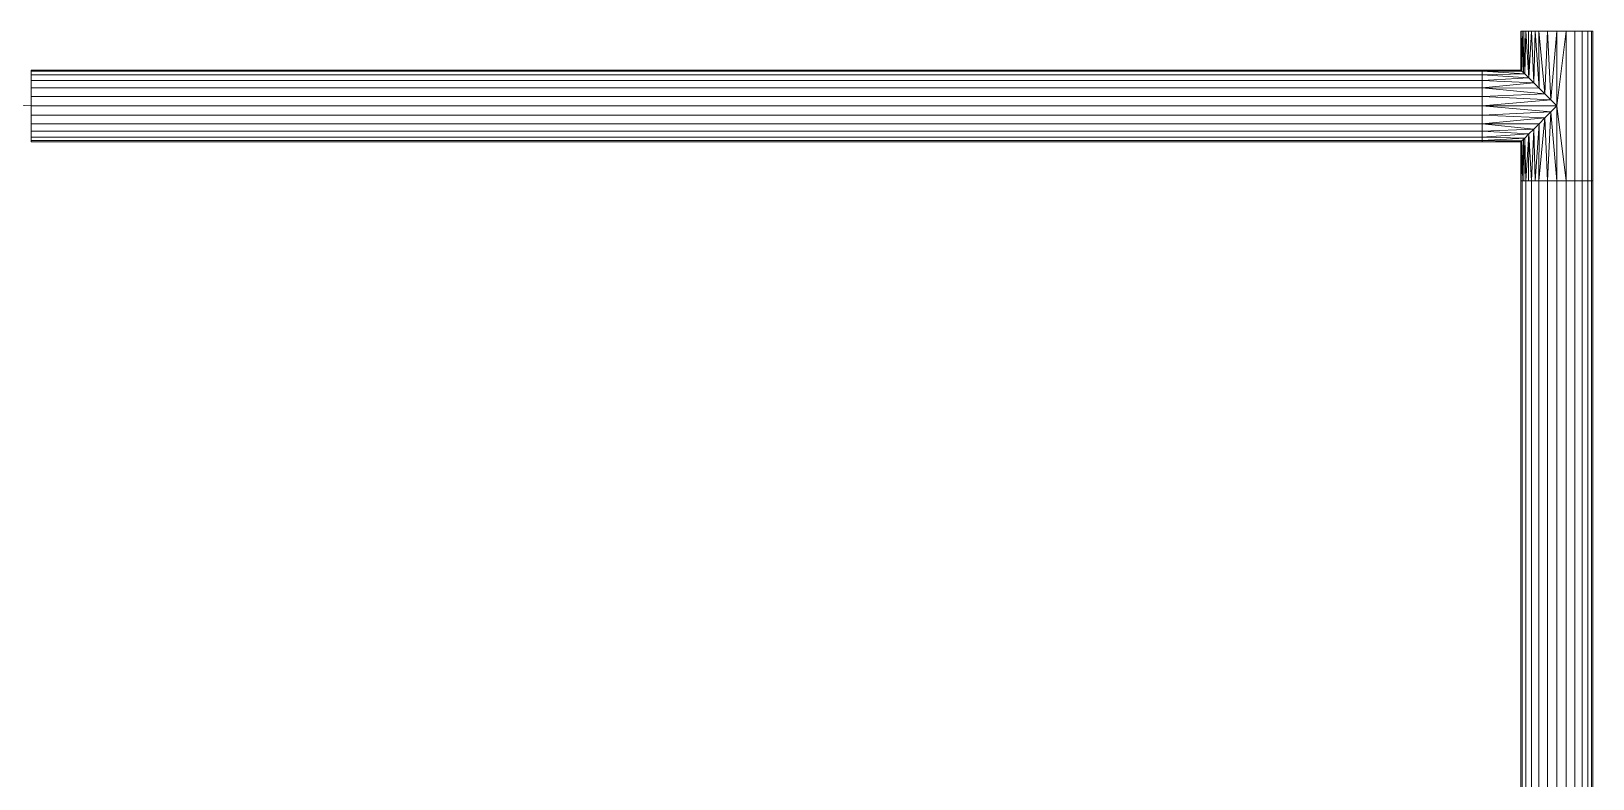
# Model space of a CAD drawing. Header units: inches. Extents: x -3326 to -59, y 8 to 1043.
# Drawn here: x -394.1 to -331.6, y 529.8 to 559.7 of the extents above; entities that cross this region are included whole.
import ezdxf

# ---------------------------------------------------------------- set-up
doc = ezdxf.new("R2010")
doc.units = ezdxf.units.IN
doc.header["$MEASUREMENT"] = 0
doc.layers.add('F-SPRN', color=10, linetype='Continuous', lineweight=9)
doc.layers.add('P-PIPE', color=10, linetype='Continuous', lineweight=9)

# ---------------------------------------------------------------- blocks, each defined once
blk = doc.blocks.new('Tee - Welded - Generic - Standard-1126622-05 - Fourth Level')
at = {"layer": 'P-PIPE'}
mesh = blk.add_polyface(dxfattribs=at)
corners = [(-2.992, -1.437), (-2.992, -1.388, 0.372), (-2.992, -1.244, 0.719), (-2.992, -1.016, 1.016), (-2.992, -0.719, 1.244), (-2.992, -0.372, 1.388), (-2.992, 0, 1.437), (-2.992, 0.372, 1.388), (-2.992, 0.719, 1.244), (-2.992, 1.016, 1.016), (-2.992, 1.244, 0.719), (-2.992, 1.388, 0.372), (-2.992, 1.437), (-2.992, 1.388, -0.372), (-2.992, 1.244, -0.719), (-2.992, 1.016, -1.016), (-2.992, 0.719, -1.244), (-2.992, 0.372, -1.388), (-2.992, 0, -1.437), (-2.992, -0.372, -1.388), (-2.992, -0.719, -1.244), (-2.992, -1.016, -1.016), (-2.992, -1.244, -0.719), (-2.992, -1.388, -0.372)]
mesh.append_faces([[corners[k] for k in face] for face in [(10, 7, 8, 9)]], dxfattribs={"vtx0": -1})
mesh.append_faces([[corners[k] for k in face] for face in [(0, 3, 6)]], dxfattribs={"vtx0": -1, "vtx1": -1, "vtx2": -1})
mesh.append_faces([[corners[k] for k in face] for face in [(13, 18, 22, 23)]], dxfattribs={"vtx0": -1, "vtx1": -1, "vtx3": -1})
mesh.append_faces([[corners[k] for k in face] for face in [(18, 21, 22), (13, 23, 0, 12)]], dxfattribs={"vtx0": -1, "vtx2": -1})
mesh.append_faces([[corners[k] for k in face] for face in [(6, 7, 12, 0)]], dxfattribs={"vtx1": -1, "vtx2": -1, "vtx3": -1})
mesh.append_faces([[corners[k] for k in face] for face in [(16, 17, 18, 15), (19, 20, 21, 18)]], dxfattribs={"vtx2": -1})
mesh.append_faces([[corners[k] for k in face] for face in [(13, 14, 15, 18), (10, 11, 12, 7)]], dxfattribs={"vtx2": -1, "vtx3": -1})
mesh.append_faces([[corners[k] for k in face] for face in [(0, 1, 2, 3), (3, 4, 5, 6)]], dxfattribs={"vtx3": -1})
mesh = blk.add_polyface(dxfattribs=at)
corners = [(-2.992, 1.437), (-2.992, 1.388, 0.372), (-2.992, 1.244, 0.719), (-2.992, 1.016, 1.016), (-2.992, 0.719, 1.244), (-2.992, 0.372, 1.388), (-2.992, 0, 1.437), (-2.992, -0.372, 1.388), (-2.992, -0.719, 1.244), (-2.992, -1.016, 1.016), (-2.992, -1.244, 0.719), (-2.992, -1.388, 0.372), (-2.992, -1.437), (-1.437, -1.437), (-1.397, -1.397, 0.338), (-1.286, -1.286, 0.642), (-1.123, -1.123, 0.896), (-0.927, -0.927, 1.098), (-0.71, -0.71, 1.249), (-0.48, -0.48, 1.355), (-0.242, -0.242, 1.417), (0, 0, 1.437), (0.242, -0.242, 1.417), (0.48, -0.48, 1.355), (0.71, -0.71, 1.249), (0.927, -0.927, 1.098), (1.123, -1.123, 0.896), (1.286, -1.286, 0.642), (1.397, -1.397, 0.338), (1.437, -1.437), (2.992, -1.437), (2.992, -1.388, 0.372), (2.992, -1.244, 0.719), (2.992, -1.016, 1.016), (2.992, -0.719, 1.244), (2.992, -0.372, 1.388), (2.992, 0, 1.437), (2.992, 0.372, 1.388), (2.992, 0.719, 1.244), (2.992, 1.016, 1.016), (2.992, 1.244, 0.719), (2.992, 1.388, 0.372), (2.992, 1.437), (-2.992, -0.867, 1.13), (-2.992, -1.13, 0.867), (-2.992, -1.316, 0.545), (2.992, -1.316, 0.545), (2.992, -1.13, 0.867), (2.992, -0.867, 1.13), (1.341, -1.341, 0.49), (-1.341, -1.341, 0.49)]
mesh.append_faces([[corners[k] for k in face] for face in [(14, 12, 13)]], dxfattribs={"vtx0": -1})
mesh.append_faces([[corners[k] for k in face] for face in [(34, 24, 48), (33, 26, 47), (26, 33, 25), (11, 50, 45), (15, 45, 50), (12, 14, 11), (9, 17, 43), (16, 10, 15), (24, 34, 23), (22, 36, 21), (20, 7, 19), (7, 20, 6), (18, 43, 17)]], dxfattribs={"vtx0": -1, "vtx1": -1})
mesh.append_faces([[corners[k] for k in face] for face in [(32, 26, 27), (25, 33, 48), (11, 14, 50), (18, 8, 43), (16, 44, 10), (46, 27, 49), (48, 24, 25), (31, 49, 28), (16, 9, 44), (23, 34, 35), (15, 10, 45), (21, 5, 6), (26, 32, 47)]], dxfattribs={"vtx0": -1, "vtx2": -1})
mesh.append_faces([[corners[k] for k in face] for face in [(21, 36, 37, 5)]], dxfattribs={"vtx0": -1, "vtx2": -1, "vtx3": -1})
mesh.append_faces([[corners[k] for k in face] for face in [(30, 31, 28), (31, 46, 49), (46, 32, 27), (16, 17, 9), (18, 19, 8), (35, 36, 22), (22, 23, 35), (20, 21, 6), (7, 8, 19)]], dxfattribs={"vtx1": -1, "vtx2": -1})
mesh.append_faces([[corners[k] for k in face] for face in [(39, 40, 2, 3), (40, 41, 1, 2), (37, 38, 4, 5), (38, 39, 3, 4)]], dxfattribs={"vtx1": -1, "vtx3": -1})
mesh.append_faces([[corners[k] for k in face] for face in [(28, 29, 30)]], dxfattribs={"vtx2": -1})
mesh.append_faces([[corners[k] for k in face] for face in [(41, 42, 0, 1)]], dxfattribs={"vtx3": -1})
mesh = blk.add_polyface(dxfattribs=at)
corners = [(-2.992, -1.437), (-2.992, -1.388, -0.372), (-2.992, -1.244, -0.719), (-2.992, -1.016, -1.016), (-2.992, -0.719, -1.244), (-2.992, -0.372, -1.388), (-2.992, 0, -1.437), (-2.992, 0.372, -1.388), (-2.992, 0.719, -1.244), (-2.992, 1.016, -1.016), (-2.992, 1.244, -0.719), (-2.992, 1.388, -0.372), (-2.992, 1.437), (2.992, 1.437), (2.992, 1.388, -0.372), (2.992, 1.244, -0.719), (2.992, 1.016, -1.016), (2.992, 0.719, -1.244), (2.992, 0.372, -1.388), (2.992, 0, -1.437), (2.992, -0.372, -1.388), (2.992, -0.719, -1.244), (2.992, -1.016, -1.016), (2.992, -1.244, -0.719), (2.992, -1.388, -0.372), (2.992, -1.437), (1.437, -1.437), (1.397, -1.397, -0.338), (1.286, -1.286, -0.642), (1.123, -1.123, -0.896), (0.927, -0.927, -1.098), (0.71, -0.71, -1.249), (0.48, -0.48, -1.355), (0.242, -0.242, -1.417), (0, 0, -1.437), (-0.242, -0.242, -1.417), (-0.48, -0.48, -1.355), (-0.71, -0.71, -1.249), (-0.927, -0.927, -1.098), (-1.123, -1.123, -0.896), (-1.286, -1.286, -0.642), (-1.397, -1.397, -0.338), (-1.437, -1.437), (-2.992, -1.316, -0.545), (-2.992, -1.13, -0.867), (-2.992, -0.867, -1.13), (2.992, -0.867, -1.13), (2.992, -1.13, -0.867), (2.992, -1.316, -0.545), (-1.341, -1.341, -0.49), (1.341, -1.341, -0.49)]
mesh.append_faces([[corners[k] for k in face] for face in [(33, 20, 32), (6, 35, 5), (31, 46, 30), (28, 48, 50), (38, 45, 37), (24, 50, 48), (3, 39, 44), (37, 4, 36), (1, 41, 0), (40, 2, 39)]], dxfattribs={"vtx0": -1, "vtx1": -1})
mesh.append_faces([[corners[k] for k in face] for face in [(11, 14, 15, 10), (38, 3, 45), (19, 33, 34), (1, 49, 41), (39, 2, 44), (36, 4, 5), (43, 40, 49), (31, 21, 46), (21, 31, 32), (24, 27, 50), (27, 24, 25), (23, 28, 29), (3, 38, 39), (28, 23, 48), (40, 43, 2), (29, 22, 47)]], dxfattribs={"vtx0": -1, "vtx2": -1})
mesh.append_faces([[corners[k] for k in face] for face in [(34, 6, 7, 18)]], dxfattribs={"vtx0": -1, "vtx2": -1, "vtx3": -1})
mesh.append_faces([[corners[k] for k in face] for face in [(26, 27, 25)]], dxfattribs={"vtx1": -1})
mesh.append_faces([[corners[k] for k in face] for face in [(19, 20, 33), (18, 19, 34), (20, 21, 32), (35, 36, 5), (34, 35, 6), (46, 22, 30), (29, 30, 22), (47, 23, 29), (45, 4, 37), (1, 43, 49)]], dxfattribs={"vtx1": -1, "vtx2": -1})
mesh.append_faces([[corners[k] for k in face] for face in [(15, 16, 9, 10), (16, 17, 8, 9), (17, 18, 7, 8)]], dxfattribs={"vtx1": -1, "vtx3": -1})
mesh.append_faces([[corners[k] for k in face] for face in [(12, 13, 14, 11), (41, 42, 0)]], dxfattribs={"vtx2": -1})
mesh = blk.add_polyface(dxfattribs=at)
corners = [(2.992, -1.437), (2.992, -1.388, -0.372), (2.992, -1.244, -0.719), (2.992, -1.016, -1.016), (2.992, -0.719, -1.244), (2.992, -0.372, -1.388), (2.992, 0, -1.437), (2.992, 0.372, -1.388), (2.992, 0.719, -1.244), (2.992, 1.016, -1.016), (2.992, 1.244, -0.719), (2.992, 1.388, -0.372), (2.992, 1.437), (2.992, 1.388, 0.372), (2.992, 1.244, 0.719), (2.992, 1.016, 1.016), (2.992, 0.719, 1.244), (2.992, 0.372, 1.388), (2.992, 0, 1.437), (2.992, -0.372, 1.388), (2.992, -0.719, 1.244), (2.992, -1.016, 1.016), (2.992, -1.244, 0.719), (2.992, -1.388, 0.372)]
mesh.append_faces([[corners[k] for k in face] for face in [(16, 14, 15)]], dxfattribs={"vtx0": -1})
mesh.append_faces([[corners[k] for k in face] for face in [(3, 6, 2)]], dxfattribs={"vtx0": -1, "vtx1": -1})
mesh.append_faces([[corners[k] for k in face] for face in [(18, 21, 11)]], dxfattribs={"vtx0": -1, "vtx1": -1, "vtx2": -1})
mesh.append_faces([[corners[k] for k in face] for face in [(6, 9, 21, 2), (18, 11, 14, 16)]], dxfattribs={"vtx0": -1, "vtx1": -1, "vtx2": -1, "vtx3": -1})
mesh.append_faces([[corners[k] for k in face] for face in [(21, 0, 1, 2)]], dxfattribs={"vtx0": -1, "vtx3": -1})
mesh.append_faces([[corners[k] for k in face] for face in [(17, 18, 16)]], dxfattribs={"vtx1": -1})
mesh.append_faces([[corners[k] for k in face] for face in [(12, 13, 14, 11), (22, 23, 0, 21), (19, 20, 21, 18)]], dxfattribs={"vtx2": -1})
mesh.append_faces([[corners[k] for k in face] for face in [(9, 10, 11, 21)]], dxfattribs={"vtx2": -1, "vtx3": -1})
mesh.append_faces([[corners[k] for k in face] for face in [(6, 7, 8, 9), (3, 4, 5, 6)]], dxfattribs={"vtx3": -1})
mesh = blk.add_polyface(dxfattribs=at)
corners = [(-1.437, -2.992), (-1.388, -2.992, 0.372), (-1.244, -2.992, 0.719), (-1.016, -2.992, 1.016), (-0.719, -2.992, 1.244), (-0.372, -2.992, 1.388), (0, -2.992, 1.437), (0.372, -2.992, 1.388), (0.719, -2.992, 1.244), (1.016, -2.992, 1.016), (1.244, -2.992, 0.719), (1.388, -2.992, 0.372), (1.437, -2.992), (1.437, -1.437), (1.397, -1.397, 0.338), (1.286, -1.286, 0.642), (1.123, -1.123, 0.896), (0.927, -0.927, 1.098), (0.71, -0.71, 1.249), (0.48, -0.48, 1.355), (0.242, -0.242, 1.417), (0, 0, 1.437), (-0.242, -0.242, 1.417), (-0.48, -0.48, 1.355), (-0.71, -0.71, 1.249), (-0.927, -0.927, 1.098), (-1.123, -1.123, 0.896), (-1.286, -1.286, 0.642), (-1.397, -1.397, 0.338), (-1.437, -1.437)]
mesh.append_faces([[corners[k] for k in face] for face in [(1, 28, 0), (27, 2, 26), (23, 5, 22), (25, 4, 24), (8, 19, 7), (17, 9, 16)]], dxfattribs={"vtx0": -1, "vtx1": -1})
mesh.append_faces([[corners[k] for k in face] for face in [(26, 2, 3), (27, 1, 2), (23, 4, 5), (6, 21, 22), (22, 5, 6), (20, 6, 7), (16, 9, 10), (17, 8, 9), (14, 11, 12), (6, 20, 21)]], dxfattribs={"vtx0": -1, "vtx2": -1})
mesh.append_faces([[corners[k] for k in face] for face in [(13, 14, 12)]], dxfattribs={"vtx1": -1})
mesh.append_faces([[corners[k] for k in face] for face in [(3, 4, 25), (27, 28, 1), (25, 26, 3), (23, 24, 4), (10, 11, 15), (17, 18, 8), (19, 20, 7), (18, 19, 8), (15, 16, 10), (14, 15, 11)]], dxfattribs={"vtx1": -1, "vtx2": -1})
mesh.append_faces([[corners[k] for k in face] for face in [(28, 29, 0)]], dxfattribs={"vtx2": -1})
mesh = blk.add_polyface(dxfattribs=at)
corners = [(1.437, -2.992), (1.388, -2.992, -0.372), (1.244, -2.992, -0.719), (1.016, -2.992, -1.016), (0.719, -2.992, -1.244), (0.372, -2.992, -1.388), (0, -2.992, -1.437), (-0.372, -2.992, -1.388), (-0.719, -2.992, -1.244), (-1.016, -2.992, -1.016), (-1.244, -2.992, -0.719), (-1.388, -2.992, -0.372), (-1.437, -2.992), (-1.437, -1.437), (-1.397, -1.397, -0.338), (-1.286, -1.286, -0.642), (-1.123, -1.123, -0.896), (-0.927, -0.927, -1.098), (-0.71, -0.71, -1.249), (-0.48, -0.48, -1.355), (-0.242, -0.242, -1.417), (0, 0, -1.437), (0.242, -0.242, -1.417), (0.48, -0.48, -1.355), (0.71, -0.71, -1.249), (0.927, -0.927, -1.098), (1.123, -1.123, -0.896), (1.286, -1.286, -0.642), (1.397, -1.397, -0.338), (1.437, -1.437)]
mesh.append_faces([[corners[k] for k in face] for face in [(1, 28, 0), (3, 26, 2), (27, 2, 26), (23, 5, 22), (25, 4, 24), (8, 19, 7), (17, 9, 16)]], dxfattribs={"vtx0": -1, "vtx1": -1})
mesh.append_faces([[corners[k] for k in face] for face in [(27, 1, 2), (23, 4, 5), (6, 21, 22), (22, 5, 6), (20, 6, 7), (16, 9, 10), (17, 8, 9), (14, 11, 12), (6, 20, 21)]], dxfattribs={"vtx0": -1, "vtx2": -1})
mesh.append_faces([[corners[k] for k in face] for face in [(29, 0, 28), (13, 14, 12)]], dxfattribs={"vtx1": -1})
mesh.append_faces([[corners[k] for k in face] for face in [(3, 4, 25), (27, 28, 1), (25, 26, 3), (23, 24, 4), (10, 11, 15), (17, 18, 8), (19, 20, 7), (18, 19, 8), (15, 16, 10), (14, 15, 11)]], dxfattribs={"vtx1": -1, "vtx2": -1})
mesh = blk.add_polyface(dxfattribs=at)
corners = [(-1.437, -2.992), (-1.388, -2.992, -0.372), (-1.244, -2.992, -0.719), (-1.016, -2.992, -1.016), (-0.719, -2.992, -1.244), (-0.372, -2.992, -1.388), (0, -2.992, -1.437), (0.372, -2.992, -1.388), (0.719, -2.992, -1.244), (1.016, -2.992, -1.016), (1.244, -2.992, -0.719), (1.388, -2.992, -0.372), (1.437, -2.992), (1.388, -2.992, 0.372), (1.244, -2.992, 0.719), (1.016, -2.992, 1.016), (0.719, -2.992, 1.244), (0.372, -2.992, 1.388), (0, -2.992, 1.437), (-0.372, -2.992, 1.388), (-0.719, -2.992, 1.244), (-1.016, -2.992, 1.016), (-1.244, -2.992, 0.719), (-1.388, -2.992, 0.372)]
mesh.append_faces([[corners[k] for k in face] for face in [(0, 22, 23)]], dxfattribs={"vtx0": -1})
mesh.append_faces([[corners[k] for k in face] for face in [(3, 6, 2), (16, 18, 14, 15)]], dxfattribs={"vtx0": -1, "vtx1": -1})
mesh.append_faces([[corners[k] for k in face] for face in [(2, 6, 9, 11)]], dxfattribs={"vtx0": -1, "vtx1": -1, "vtx2": -1, "vtx3": -1})
mesh.append_faces([[corners[k] for k in face] for face in [(0, 14, 21, 22)]], dxfattribs={"vtx0": -1, "vtx1": -1, "vtx3": -1})
mesh.append_faces([[corners[k] for k in face] for face in [(2, 11, 12)]], dxfattribs={"vtx0": -1, "vtx2": -1})
mesh.append_faces([[corners[k] for k in face] for face in [(17, 18, 16)]], dxfattribs={"vtx1": -1})
mesh.append_faces([[corners[k] for k in face] for face in [(18, 19, 14)]], dxfattribs={"vtx1": -1, "vtx2": -1})
mesh.append_faces([[corners[k] for k in face] for face in [(9, 10, 11)]], dxfattribs={"vtx2": -1})
mesh.append_faces([[corners[k] for k in face] for face in [(0, 1, 2, 14), (12, 13, 14, 2), (19, 20, 21, 14)]], dxfattribs={"vtx2": -1, "vtx3": -1})
mesh.append_faces([[corners[k] for k in face] for face in [(6, 7, 8, 9), (3, 4, 5, 6)]], dxfattribs={"vtx3": -1})

msp = doc.modelspace()

# ---------------------------------------------------------------- linework, layer by layer
at = {"layer": 'F-SPRN', "color": 1}
for p, q in [((-333, 559.689, 964), (-333, 553.704, 964)), ((-394.055, 556.696, 964), (-335.992, 556.696, 964)), ((-394.055, 556.696, 964), (-335.992, 556.696, 964)), ((-335.992, 556.696, 964), (-333, 556.696, 964)), ((-333, 328.52, 964), (-333, 553.704, 964)), ((-333, 328.52, 964), (-333, 553.704, 964))]:
    msp.add_line(p, q, dxfattribs=at)
msp.add_arc((-394.055, 559.216, 964), 2.52, 180, 270, dxfattribs=at)

# ---------------------------------------------------------------- block references
at = {"layer": 'F-SPRN', "color": 1, "rotation": 270}
msp.add_blockref('Tee - Welded - Generic - Standard-1126622-05 - Fourth Level', (-333, 556.696, 964), dxfattribs=at)

# ---------------------------------------------------------------- meshes
at = {"layer": 'F-SPRN', "color": 1}
mesh = msp.add_polyface(dxfattribs=at)
corners = [(-394.055, 555.259, 964), (-394.055, 555.308, 964.372), (-394.055, 555.451, 964.719), (-394.055, 555.68, 965.016), (-394.055, 555.978, 965.245), (-394.055, 556.324, 965.389), (-394.055, 556.696, 965.437), (-394.055, 557.068, 965.389), (-394.055, 557.415, 965.245), (-394.055, 557.713, 965.016), (-394.055, 557.941, 964.719), (-394.055, 558.085, 964.372), (-394.055, 558.134, 964), (-394.055, 558.085, 963.628), (-394.055, 557.941, 963.281), (-394.055, 557.713, 962.984), (-394.055, 557.415, 962.755), (-394.055, 557.068, 962.611), (-394.055, 556.696, 962.562), (-394.055, 556.324, 962.611), (-394.055, 555.978, 962.755), (-394.055, 555.68, 962.984), (-394.055, 555.451, 963.281), (-394.055, 555.308, 963.628)]
mesh.append_faces([[corners[k] for k in face] for face in [(12, 10, 11)]], dxfattribs={"vtx0": -1, "color": 1})
mesh.append_faces([[corners[k] for k in face] for face in [(20, 0, 19), (5, 0, 4)]], dxfattribs={"vtx0": -1, "vtx1": -1, "color": 1})
mesh.append_faces([[corners[k] for k in face] for face in [(5, 17, 19, 0)]], dxfattribs={"vtx0": -1, "vtx1": -1, "vtx2": -1, "vtx3": -1, "color": 1})
mesh.append_faces([[corners[k] for k in face] for face in [(12, 17, 7, 8)]], dxfattribs={"vtx0": -1, "vtx1": -1, "vtx3": -1, "color": 1})
mesh.append_faces([[corners[k] for k in face] for face in [(21, 22, 20), (3, 4, 2), (15, 16, 14)]], dxfattribs={"vtx1": -1, "color": 1})
mesh.append_faces([[corners[k] for k in face] for face in [(16, 17, 12, 14)]], dxfattribs={"vtx1": -1, "vtx2": -1, "vtx3": -1, "color": 1})
mesh.append_faces([[corners[k] for k in face] for face in [(17, 18, 19), (12, 13, 14)]], dxfattribs={"vtx2": -1, "color": 1})
mesh.append_faces([[corners[k] for k in face] for face in [(22, 23, 0, 20), (0, 1, 2, 4), (5, 6, 7, 17), (8, 9, 10, 12)]], dxfattribs={"vtx2": -1, "vtx3": -1, "color": 1})
mesh = msp.add_polyface(dxfattribs=at)
corners = [(-394.055, 558.134, 964), (-394.055, 558.085, 964.372), (-394.055, 557.941, 964.719), (-394.055, 557.713, 965.016), (-394.055, 557.415, 965.245), (-394.055, 557.068, 965.389), (-394.055, 556.696, 965.437), (-335.992, 556.696, 965.437), (-335.992, 557.068, 965.389), (-335.992, 557.415, 965.245), (-335.992, 557.713, 965.016), (-335.992, 557.941, 964.719), (-335.992, 558.085, 964.372), (-335.992, 558.134, 964)]
mesh.append_faces([[corners[k] for k in face] for face in [(7, 8, 5, 6)]], dxfattribs={"vtx1": -1, "color": 1})
mesh.append_faces([[corners[k] for k in face] for face in [(8, 9, 4, 5), (3, 4, 9, 10), (11, 12, 1, 2), (2, 3, 10, 11)]], dxfattribs={"vtx1": -1, "vtx3": -1, "color": 1})
mesh.append_faces([[corners[k] for k in face] for face in [(12, 13, 0, 1)]], dxfattribs={"vtx3": -1, "color": 1})
mesh = msp.add_polyface(dxfattribs=at)
corners = [(-394.055, 556.696, 962.562), (-394.055, 557.068, 962.611), (-394.055, 557.415, 962.755), (-394.055, 557.713, 962.984), (-394.055, 557.941, 963.281), (-394.055, 558.085, 963.628), (-394.055, 558.134, 964), (-335.992, 558.134, 964), (-335.992, 558.085, 963.628), (-335.992, 557.941, 963.281), (-335.992, 557.713, 962.984), (-335.992, 557.415, 962.755), (-335.992, 557.068, 962.611), (-335.992, 556.696, 962.562)]
mesh.append_faces([[corners[k] for k in face] for face in [(7, 8, 5, 6)]], dxfattribs={"vtx1": -1, "color": 1})
mesh.append_faces([[corners[k] for k in face] for face in [(8, 9, 4, 5), (3, 4, 9, 10), (11, 12, 1, 2), (2, 3, 10, 11)]], dxfattribs={"vtx1": -1, "vtx3": -1, "color": 1})
mesh.append_faces([[corners[k] for k in face] for face in [(12, 13, 0, 1)]], dxfattribs={"vtx3": -1, "color": 1})
mesh = msp.add_polyface(dxfattribs=at)
corners = [(-335.992, 555.259, 964), (-335.992, 555.308, 963.628), (-335.992, 555.451, 963.281), (-335.992, 555.68, 962.984), (-335.992, 555.978, 962.755), (-335.992, 556.324, 962.611), (-335.992, 556.696, 962.562), (-335.992, 557.068, 962.611), (-335.992, 557.415, 962.755), (-335.992, 557.713, 962.984), (-335.992, 557.941, 963.281), (-335.992, 558.085, 963.628), (-335.992, 558.134, 964), (-335.992, 558.085, 964.372), (-335.992, 557.941, 964.719), (-335.992, 557.713, 965.016), (-335.992, 557.415, 965.245), (-335.992, 557.068, 965.389), (-335.992, 556.696, 965.437), (-335.992, 556.324, 965.389), (-335.992, 555.978, 965.245), (-335.992, 555.68, 965.016), (-335.992, 555.451, 964.719), (-335.992, 555.308, 964.372)]
mesh.append_faces([[corners[k] for k in face] for face in [(2, 0, 1), (4, 2, 3), (22, 20, 21), (10, 8, 9), (16, 14, 15)]], dxfattribs={"vtx0": -1, "color": 1})
mesh.append_faces([[corners[k] for k in face] for face in [(7, 19, 5, 6)]], dxfattribs={"vtx0": -1, "vtx1": -1, "color": 1})
mesh.append_faces([[corners[k] for k in face] for face in [(13, 14, 12)]], dxfattribs={"vtx1": -1, "color": 1})
mesh.append_faces([[corners[k] for k in face] for face in [(4, 5, 0, 2), (19, 20, 0, 5), (7, 8, 12, 17), (16, 17, 12, 14)]], dxfattribs={"vtx1": -1, "vtx2": -1, "vtx3": -1, "color": 1})
mesh.append_faces([[corners[k] for k in face] for face in [(22, 23, 0, 20), (10, 11, 12, 8), (17, 18, 19, 7)]], dxfattribs={"vtx2": -1, "vtx3": -1, "color": 1})
mesh = msp.add_polyface(dxfattribs=at)
corners = [(-394.055, 556.696, 965.437), (-394.055, 556.324, 965.389), (-394.055, 555.978, 965.245), (-394.055, 555.68, 965.016), (-394.055, 555.451, 964.719), (-394.055, 555.308, 964.372), (-394.055, 555.259, 964), (-335.992, 555.259, 964), (-335.992, 555.308, 964.372), (-335.992, 555.451, 964.719), (-335.992, 555.68, 965.016), (-335.992, 555.978, 965.245), (-335.992, 556.324, 965.389), (-335.992, 556.696, 965.437)]
mesh.append_faces([[corners[k] for k in face] for face in [(8, 9, 4, 5), (3, 4, 9, 10), (11, 12, 1, 2), (2, 3, 10, 11)]], dxfattribs={"vtx1": -1, "vtx3": -1, "color": 1})
mesh.append_faces([[corners[k] for k in face] for face in [(6, 7, 8, 5)]], dxfattribs={"vtx2": -1, "color": 1})
mesh.append_faces([[corners[k] for k in face] for face in [(12, 13, 0, 1)]], dxfattribs={"vtx3": -1, "color": 1})
mesh = msp.add_polyface(dxfattribs=at)
corners = [(-394.055, 555.259, 964), (-394.055, 555.308, 963.628), (-394.055, 555.451, 963.281), (-394.055, 555.68, 962.984), (-394.055, 555.978, 962.755), (-394.055, 556.324, 962.611), (-394.055, 556.696, 962.562), (-335.992, 556.696, 962.562), (-335.992, 556.324, 962.611), (-335.992, 555.978, 962.755), (-335.992, 555.68, 962.984), (-335.992, 555.451, 963.281), (-335.992, 555.308, 963.628), (-335.992, 555.259, 964)]
mesh.append_faces([[corners[k] for k in face] for face in [(7, 8, 5, 6)]], dxfattribs={"vtx1": -1, "color": 1})
mesh.append_faces([[corners[k] for k in face] for face in [(8, 9, 4, 5), (3, 4, 9, 10), (11, 12, 1, 2), (2, 3, 10, 11)]], dxfattribs={"vtx1": -1, "vtx3": -1, "color": 1})
mesh.append_faces([[corners[k] for k in face] for face in [(12, 13, 0, 1)]], dxfattribs={"vtx3": -1, "color": 1})
mesh = msp.add_polyface(dxfattribs=at)
corners = [(-331.563, 553.704, 964), (-331.611, 553.704, 963.628), (-331.755, 553.704, 963.281), (-331.984, 553.704, 962.984), (-332.281, 553.704, 962.755), (-332.628, 553.704, 962.611), (-333, 553.704, 962.562), (-333.372, 553.704, 962.611), (-333.719, 553.704, 962.755), (-334.016, 553.704, 962.984), (-334.245, 553.704, 963.281), (-334.389, 553.704, 963.628), (-334.437, 553.704, 964), (-334.389, 553.704, 964.372), (-334.245, 553.704, 964.719), (-334.016, 553.704, 965.016), (-333.719, 553.704, 965.245), (-333.372, 553.704, 965.389), (-333, 553.704, 965.437), (-332.628, 553.704, 965.389), (-332.281, 553.704, 965.245), (-331.984, 553.704, 965.016), (-331.755, 553.704, 964.719), (-331.611, 553.704, 964.372)]
mesh.append_faces([[corners[k] for k in face] for face in [(13, 11, 12), (16, 14, 15), (19, 17, 18), (1, 23, 0)]], dxfattribs={"vtx0": -1, "color": 1})
mesh.append_faces([[corners[k] for k in face] for face in [(7, 17, 5, 6), (4, 22, 2, 3), (20, 4, 19)]], dxfattribs={"vtx0": -1, "vtx1": -1, "color": 1})
mesh.append_faces([[corners[k] for k in face] for face in [(14, 8, 11, 13)]], dxfattribs={"vtx0": -1, "vtx1": -1, "vtx2": -1, "color": 1})
mesh.append_faces([[corners[k] for k in face] for face in [(7, 16, 17)]], dxfattribs={"vtx0": -1, "vtx2": -1, "color": 1})
mesh.append_faces([[corners[k] for k in face] for face in [(16, 7, 8, 14), (19, 4, 5, 17)]], dxfattribs={"vtx0": -1, "vtx2": -1, "vtx3": -1, "color": 1})
mesh.append_faces([[corners[k] for k in face] for face in [(1, 2, 22, 23)]], dxfattribs={"vtx1": -1, "vtx3": -1, "color": 1})
mesh.append_faces([[corners[k] for k in face] for face in [(20, 21, 22, 4)]], dxfattribs={"vtx2": -1, "vtx3": -1, "color": 1})
mesh.append_faces([[corners[k] for k in face] for face in [(8, 9, 10, 11)]], dxfattribs={"vtx3": -1, "color": 1})
mesh = msp.add_polyface(dxfattribs=at)
corners = [(-334.437, 328.52, 964), (-334.389, 328.52, 964.372), (-334.245, 328.52, 964.719), (-334.016, 328.52, 965.016), (-333.719, 328.52, 965.245), (-333.372, 328.52, 965.389), (-333, 328.52, 965.437), (-333, 553.704, 965.437), (-333.372, 553.704, 965.389), (-333.719, 553.704, 965.245), (-334.016, 553.704, 965.016), (-334.245, 553.704, 964.719), (-334.389, 553.704, 964.372), (-334.437, 553.704, 964)]
mesh.append_faces([[corners[k] for k in face] for face in [(7, 8, 5, 6)]], dxfattribs={"vtx1": -1, "color": 1})
mesh.append_faces([[corners[k] for k in face] for face in [(8, 9, 4, 5), (3, 4, 9, 10), (11, 12, 1, 2), (2, 3, 10, 11)]], dxfattribs={"vtx1": -1, "vtx3": -1, "color": 1})
mesh.append_faces([[corners[k] for k in face] for face in [(12, 13, 0, 1)]], dxfattribs={"vtx3": -1, "color": 1})
mesh = msp.add_polyface(dxfattribs=at)
corners = [(-333, 328.52, 962.562), (-333.372, 328.52, 962.611), (-333.719, 328.52, 962.755), (-334.016, 328.52, 962.984), (-334.245, 328.52, 963.281), (-334.389, 328.52, 963.628), (-334.437, 328.52, 964), (-334.437, 553.704, 964), (-334.389, 553.704, 963.628), (-334.245, 553.704, 963.281), (-334.016, 553.704, 962.984), (-333.719, 553.704, 962.755), (-333.372, 553.704, 962.611), (-333, 553.704, 962.562)]
mesh.append_faces([[corners[k] for k in face] for face in [(7, 8, 5, 6)]], dxfattribs={"vtx1": -1, "color": 1})
mesh.append_faces([[corners[k] for k in face] for face in [(8, 9, 4, 5), (3, 4, 9, 10), (11, 12, 1, 2), (2, 3, 10, 11)]], dxfattribs={"vtx1": -1, "vtx3": -1, "color": 1})
mesh.append_faces([[corners[k] for k in face] for face in [(12, 13, 0, 1)]], dxfattribs={"vtx3": -1, "color": 1})
mesh = msp.add_polyface(dxfattribs=at)
corners = [(-333, 328.52, 965.437), (-332.628, 328.52, 965.389), (-332.281, 328.52, 965.245), (-331.984, 328.52, 965.016), (-331.755, 328.52, 964.719), (-331.611, 328.52, 964.372), (-331.563, 328.52, 964), (-331.563, 553.704, 964), (-331.611, 553.704, 964.372), (-331.755, 553.704, 964.719), (-331.984, 553.704, 965.016), (-332.281, 553.704, 965.245), (-332.628, 553.704, 965.389), (-333, 553.704, 965.437)]
mesh.append_faces([[corners[k] for k in face] for face in [(8, 9, 4, 5), (3, 4, 9, 10), (11, 12, 1, 2), (2, 3, 10, 11)]], dxfattribs={"vtx1": -1, "vtx3": -1, "color": 1})
mesh.append_faces([[corners[k] for k in face] for face in [(6, 7, 8, 5)]], dxfattribs={"vtx2": -1, "color": 1})
mesh.append_faces([[corners[k] for k in face] for face in [(12, 13, 0, 1)]], dxfattribs={"vtx3": -1, "color": 1})
mesh = msp.add_polyface(dxfattribs=at)
corners = [(-331.563, 328.52, 964), (-331.611, 328.52, 963.628), (-331.755, 328.52, 963.281), (-331.984, 328.52, 962.984), (-332.281, 328.52, 962.755), (-332.628, 328.52, 962.611), (-333, 328.52, 962.562), (-333, 553.704, 962.562), (-332.628, 553.704, 962.611), (-332.281, 553.704, 962.755), (-331.984, 553.704, 962.984), (-331.755, 553.704, 963.281), (-331.611, 553.704, 963.628), (-331.563, 553.704, 964)]
mesh.append_faces([[corners[k] for k in face] for face in [(7, 8, 5, 6)]], dxfattribs={"vtx1": -1, "color": 1})
mesh.append_faces([[corners[k] for k in face] for face in [(8, 9, 4, 5), (3, 4, 9, 10), (11, 12, 1, 2), (2, 3, 10, 11)]], dxfattribs={"vtx1": -1, "vtx3": -1, "color": 1})
mesh.append_faces([[corners[k] for k in face] for face in [(12, 13, 0, 1)]], dxfattribs={"vtx3": -1, "color": 1})

doc.saveas('drawing.dxf')
